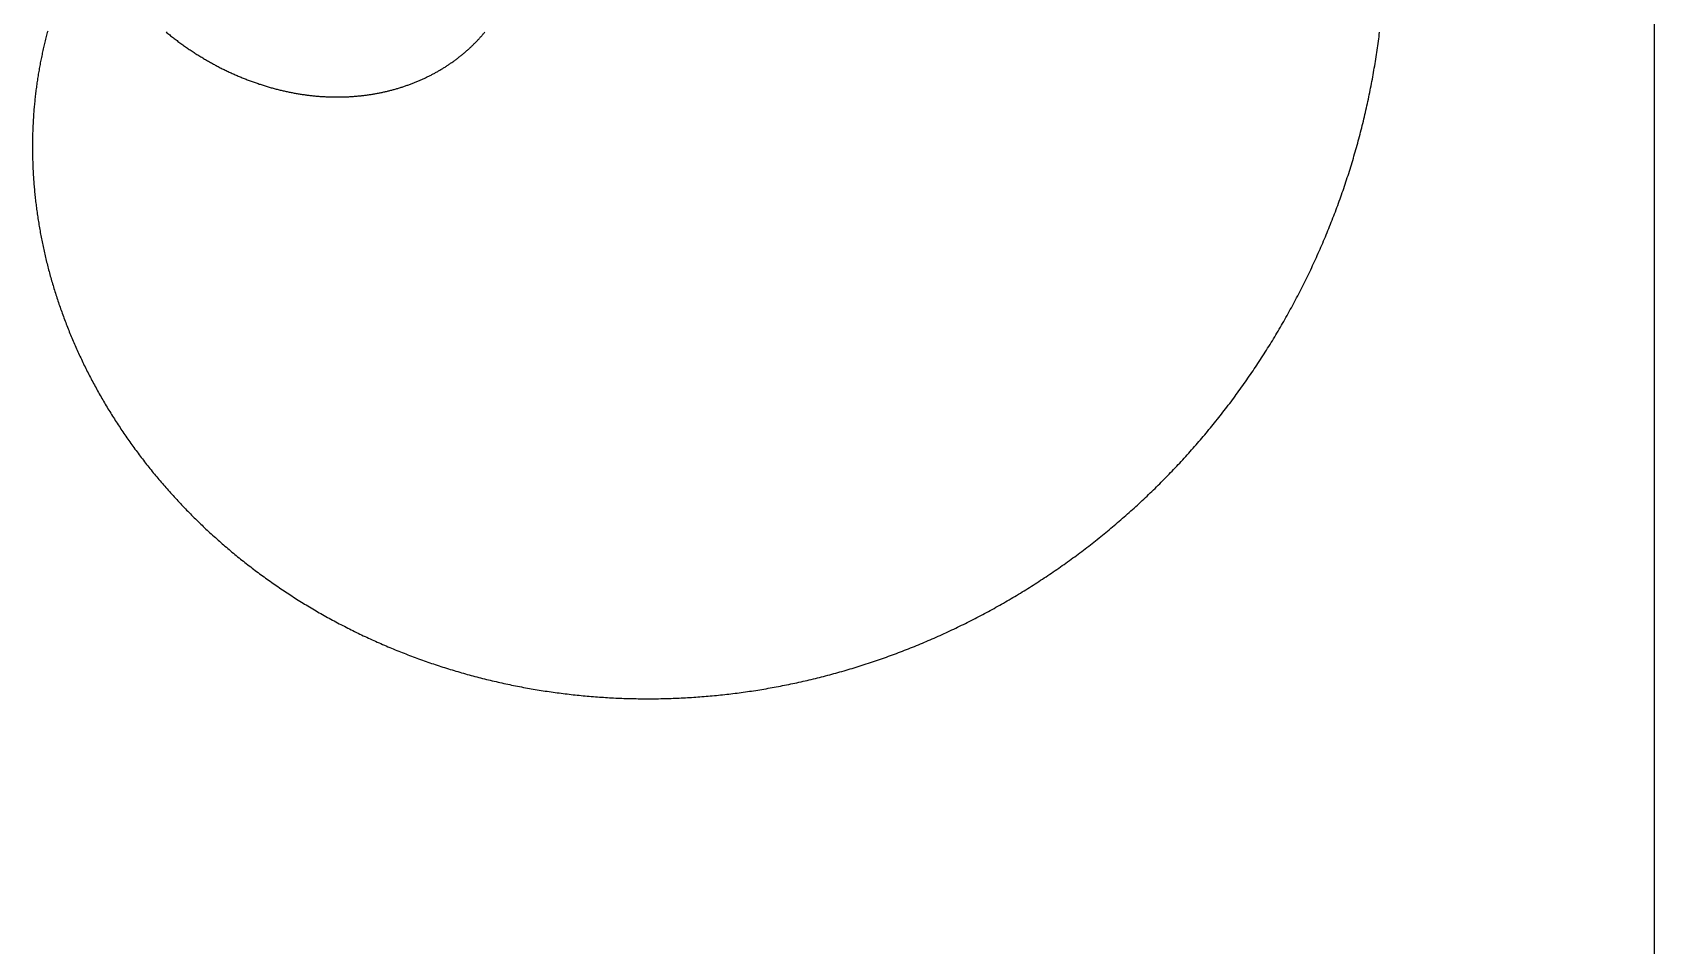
# Model space of a CAD drawing. Header units: metres. Extents: x 0 to 80, y 0 to 80.
# Drawn here: x 57.13 to 80, y 25.77 to 38.66 of the extents above; entities that cross this region are included whole.
import ezdxf

# ---------------------------------------------------------------- set-up
doc = ezdxf.new("R2010")
doc.units = ezdxf.units.M

msp = doc.modelspace()

# ---------------------------------------------------------------- linework, layer by layer
msp.add_line((80, 0), (80, 80))
at = {"layer": 'ENGRAVE'}
for points in [[(57.343592, 38.676749), (57.338397, 38.657587), (57.333263, 38.63839), (57.328189, 38.619158), (57.323175, 38.599891), (57.318221, 38.580589), (57.313328, 38.561253), (57.308495, 38.541883), (57.303723, 38.522479), (57.299012, 38.50304), (57.294362, 38.483569), (57.289773, 38.464064), (57.285246, 38.444525), (57.28078, 38.424954), (57.276376, 38.405349), (57.272033, 38.385713), (57.267753, 38.366043), (57.263534, 38.346342), (57.259378, 38.326608), (57.255284, 38.306843), (57.251253, 38.287046), (57.247284, 38.267218), (57.243379, 38.247359), (57.239536, 38.227468), (57.235756, 38.207547), (57.232039, 38.187596), (57.228386, 38.167614), (57.224796, 38.147602), (57.221269, 38.127559), (57.217807, 38.107488), (57.214408, 38.087387), (57.211074, 38.067256), (57.207803, 38.047096), (57.204597, 38.026908), (57.201455, 38.006691), (57.198378, 37.986445), (57.195365, 37.966172), (57.192417, 37.94587), (57.189534, 37.925541), (57.186717, 37.905183), (57.183964, 37.884799), (57.181276, 37.864388), (57.178655, 37.843949), (57.176098, 37.823484), (57.173607, 37.802992), (57.171182, 37.782475), (57.168823, 37.761931), (57.166531, 37.741361), (57.164304, 37.720766), (57.162143, 37.700145), (57.160049, 37.679499), (57.158021, 37.658828), (57.156061, 37.638133), (57.154166, 37.617413), (57.152339, 37.596669), (57.150579, 37.575901), (57.148885, 37.555109), (57.147259, 37.534293), (57.145701, 37.513454), (57.144209, 37.492592), (57.142786, 37.471707), (57.14143, 37.450799), (57.140141, 37.429869), (57.138921, 37.408917), (57.137768, 37.387942), (57.136684, 37.366946), (57.135668, 37.345928), (57.13472, 37.324889), (57.133841, 37.303829), (57.13303, 37.282748), (57.132288, 37.261647), (57.131614, 37.240525), (57.131009, 37.219383), (57.130474, 37.198221), (57.130007, 37.177039), (57.129609, 37.155838), (57.129281, 37.134617), (57.129022, 37.113378), (57.128832, 37.09212), (57.128712, 37.070843), (57.128661, 37.049548), (57.128681, 37.028235), (57.12877, 37.006904), (57.128929, 36.985556), (57.129157, 36.96419), (57.129456, 36.942807), (57.129826, 36.921407), (57.130265, 36.899991), (57.130775, 36.878558), (57.131355, 36.857109), (57.132006, 36.835644), (57.132727, 36.814164), (57.133519, 36.792667), (57.134382, 36.771156), (57.135315, 36.74963), (57.13632, 36.728089), (57.137396, 36.706534), (57.138542, 36.684964), (57.13976, 36.66338), (57.14105, 36.641783), (57.14241, 36.620172), (57.143842, 36.598547), (57.145346, 36.57691), (57.146921, 36.55526), (57.148568, 36.533597), (57.150286, 36.511922), (57.152077, 36.490235), (57.153939, 36.468537), (57.155873, 36.446826), (57.15788, 36.425104), (57.159958, 36.403372), (57.162108, 36.381628), (57.164331, 36.359874), (57.166626, 36.338109), (57.168994, 36.316334), (57.171434, 36.29455), (57.173946, 36.272756), (57.176531, 36.250952), (57.179189, 36.229139), (57.181919, 36.207318), (57.184722, 36.185488), (57.187598, 36.163649), (57.190547, 36.141802), (57.193569, 36.119948), (57.196663, 36.098086), (57.199831, 36.076216), (57.203072, 36.05434), (57.206386, 36.032456), (57.209774, 36.010566), (57.213234, 35.988669), (57.216768, 35.966767), (57.220376, 35.944858), (57.224057, 35.922944), (57.227811, 35.901024), (57.231639, 35.8791), (57.23554, 35.85717), (57.239516, 35.835236), (57.243564, 35.813298), (57.247687, 35.791355), (57.251883, 35.769409), (57.256154, 35.747458), (57.260498, 35.725505), (57.264916, 35.703548), (57.269408, 35.681589), (57.273974, 35.659627), (57.278614, 35.637663), (57.283328, 35.615696), (57.288116, 35.593728), (57.292978, 35.571758), (57.297915, 35.549787), (57.302926, 35.527815), (57.308011, 35.505842), (57.31317, 35.483868), (57.318404, 35.461894), (57.323712, 35.43992), (57.329095, 35.417946), (57.334552, 35.395973), (57.340083, 35.374001), (57.345689, 35.352029), (57.35137, 35.330059), (57.357125, 35.30809), (57.362954, 35.286123), (57.368858, 35.264157), (57.374837, 35.242195), (57.380891, 35.220234), (57.387019, 35.198277), (57.393222, 35.176322), (57.399499, 35.154371), (57.405851, 35.132423), (57.412278, 35.110479), (57.41878, 35.088539), (57.425357, 35.066604), (57.432008, 35.044673), (57.438735, 35.022746), (57.445536, 35.000825), (57.452412, 34.97891), (57.459363, 34.957), (57.466388, 34.935095), (57.473489, 34.913197), (57.480664, 34.891305), (57.487915, 34.86942), (57.49524, 34.847542), (57.50264, 34.825671), (57.510116, 34.803808), (57.517666, 34.781952), (57.525291, 34.760104), (57.532991, 34.738264), (57.540766, 34.716432), (57.548616, 34.69461), (57.556541, 34.672796), (57.564541, 34.650992), (57.572616, 34.629197), (57.580766, 34.607412), (57.58899, 34.585637), (57.59729, 34.563872), (57.605665, 34.542117), (57.614114, 34.520374), (57.622639, 34.498641), (57.631238, 34.47692), (57.639913, 34.455211), (57.648662, 34.433513), (57.657486, 34.411827), (57.666385, 34.390154), (57.67536, 34.368493), (57.684408, 34.346845), (57.693532, 34.325211), (57.702731, 34.30359), (57.712004, 34.281982), (57.721352, 34.260388), (57.730776, 34.238809), (57.740273, 34.217244), (57.749846, 34.195693), (57.759493, 34.174158), (57.769215, 34.152637), (57.779012, 34.131133), (57.788884, 34.109644), (57.79883, 34.088171), (57.80885, 34.066714), (57.818946, 34.045274), (57.829116, 34.02385), (57.83936, 34.002444), (57.849679, 33.981055), (57.860073, 33.959683), (57.870541, 33.938329), (57.881083, 33.916993), (57.8917, 33.895676), (57.902391, 33.874377), (57.913157, 33.853097), (57.923997, 33.831837), (57.934911, 33.810595), (57.945899, 33.789373), (57.956962, 33.768171), (57.968099, 33.74699), (57.97931, 33.725828), (57.990595, 33.704688), (58.001954, 33.683568), (58.013387, 33.662469), (58.024894, 33.641392), (58.036475, 33.620337), (58.04813, 33.599303), (58.059859, 33.578292), (58.071661, 33.557304), (58.083537, 33.536338), (58.095487, 33.515395), (58.107511, 33.494475), (58.119608, 33.473579), (58.131779, 33.452706), (58.144023, 33.431858), (58.15634, 33.411034), (58.168731, 33.390234), (58.181196, 33.369459), (58.193734, 33.348709), (58.206344, 33.327985), (58.219028, 33.307286), (58.231786, 33.286613), (58.244616, 33.265966), (58.257519, 33.245346), (58.270495, 33.224752), (58.283544, 33.204185), (58.296666, 33.183645), (58.309861, 33.163132), (58.323128, 33.142647), (58.336468, 33.12219), (58.349881, 33.101761), (58.363366, 33.08136), (58.376923, 33.060988), (58.390553, 33.040645), (58.404255, 33.020331), (58.418029, 33.000047), (58.431876, 32.979792), (58.445794, 32.959567), (58.459785, 32.939372), (58.473847, 32.919208), (58.487982, 32.899074), (58.502188, 32.878972), (58.516465, 32.8589), (58.530815, 32.83886), (58.545236, 32.818852), (58.559728, 32.798875), (58.574292, 32.778931), (58.588927, 32.759019), (58.603634, 32.73914), (58.618411, 32.719294), (58.63326, 32.699481), (58.648179, 32.679702), (58.66317, 32.659956), (58.678231, 32.640244), (58.693363, 32.620567), (58.708566, 32.600923), (58.723839, 32.581315), (58.739183, 32.561741), (58.754597, 32.542203), (58.770081, 32.5227), (58.785635, 32.503233), (58.80126, 32.483802), (58.816955, 32.464407), (58.832719, 32.445049), (58.848553, 32.425727), (58.864457, 32.406442), (58.880431, 32.387194), (58.896474, 32.367984), (58.912587, 32.348812), (58.928769, 32.329677), (58.94502, 32.310581), (58.96134, 32.291523), (58.977729, 32.272503), (58.994187, 32.253523), (59.010714, 32.234582), (59.02731, 32.21568), (59.043974, 32.196818), (59.060707, 32.177995), (59.077508, 32.159213), (59.094377, 32.140471), (59.111315, 32.12177), (59.12832, 32.10311), (59.145394, 32.084491), (59.162535, 32.065913), (59.179744, 32.047377), (59.197021, 32.028882), (59.214365, 32.01043), (59.231776, 31.99202), (59.249255, 31.973652), (59.266801, 31.955328), (59.284414, 31.937046), (59.302094, 31.918808), (59.319841, 31.900613), (59.337654, 31.882462), (59.355534, 31.864355), (59.37348, 31.846292), (59.391493, 31.828273), (59.409571, 31.8103), (59.427716, 31.792371), (59.445927, 31.774487), (59.464203, 31.756649), (59.482546, 31.738856), (59.500953, 31.72111), (59.519427, 31.703409), (59.537965, 31.685755), (59.556569, 31.668147), (59.575237, 31.650587), (59.593971, 31.633073), (59.612769, 31.615606), (59.631632, 31.598187), (59.650559, 31.580816), (59.669551, 31.563493), (59.688607, 31.546218), (59.707727, 31.528991), (59.726911, 31.511814), (59.746159, 31.494685), (59.76547, 31.477605), (59.784845, 31.460574), (59.804284, 31.443593), (59.823785, 31.426662), (59.84335, 31.409781), (59.862978, 31.39295), (59.882668, 31.37617), (59.902421, 31.35944), (59.922237, 31.342762), (59.942115, 31.326134), (59.962055, 31.309558), (59.982058, 31.293034), (60.002122, 31.276561), (60.022248, 31.260141), (60.042436, 31.243773), (60.062685, 31.227457), (60.082996, 31.211194), (60.103367, 31.194984), (60.1238, 31.178827), (60.144294, 31.162724), (60.164848, 31.146674), (60.185463, 31.130678), (60.206138, 31.114736), (60.226873, 31.098849), (60.247669, 31.083016), (60.268525, 31.067237), (60.28944, 31.051514), (60.310415, 31.035846), (60.331449, 31.020233), (60.352543, 31.004675), (60.373695, 30.989174), (60.394907, 30.973728), (60.416177, 30.958339), (60.437506, 30.943006), (60.458894, 30.92773), (60.48034, 30.912511), (60.501844, 30.897348), (60.523405, 30.882243), (60.545025, 30.867196), (60.566702, 30.852206), (60.588437, 30.837274), (60.610229, 30.822401), (60.632078, 30.807585), (60.653984, 30.792829), (60.675947, 30.77813), (60.697966, 30.763491), (60.720042, 30.748911), (60.742174, 30.734391), (60.764362, 30.71993), (60.786606, 30.705529), (60.808905, 30.691187), (60.83126, 30.676906), (60.853671, 30.662686), (60.876136, 30.648526), (60.898657, 30.634427), (60.921232, 30.620388), (60.943862, 30.606411), (60.966547, 30.592496), (60.989285, 30.578642), (61.012078, 30.56485), (61.034924, 30.551119), (61.057825, 30.537451), (61.080778, 30.523846), (61.103785, 30.510303), (61.126846, 30.496823), (61.149959, 30.483405), (61.173125, 30.470051), (61.196343, 30.456761), (61.219614, 30.443534), (61.242937, 30.43037), (61.266312, 30.417271), (61.289739, 30.404236), (61.313217, 30.391265), (61.336747, 30.378358), (61.360328, 30.365517), (61.38396, 30.35274), (61.407642, 30.340028), (61.431376, 30.327382), (61.45516, 30.314801), (61.478994, 30.302286), (61.502878, 30.289836), (61.526812, 30.277453), (61.550795, 30.265136), (61.574828, 30.252885), (61.59891, 30.240701), (61.623041, 30.228583), (61.647221, 30.216533), (61.67145, 30.204549), (61.695727, 30.192633), (61.720052, 30.180785), (61.744425, 30.169004), (61.768846, 30.157291), (61.793315, 30.145646), (61.817831, 30.134069), (61.842394, 30.122561), (61.867004, 30.111121), (61.891661, 30.09975), (61.916364, 30.088448), (61.941114, 30.077214), (61.96591, 30.066051), (61.990751, 30.054956), (62.015639, 30.043931), (62.040572, 30.032976), (62.06555, 30.022091), (62.090573, 30.011276), (62.115641, 30.000531), (62.140754, 29.989857), (62.165911, 29.979253), (62.191112, 29.968721), (62.216357, 29.958259), (62.241646, 29.947868), (62.266979, 29.937548), (62.292354, 29.9273), (62.317773, 29.917124), (62.343235, 29.907019), (62.36874, 29.896987), (62.394286, 29.887026), (62.419875, 29.877138), (62.445506, 29.867322), (62.471179, 29.857578), (62.496894, 29.847908), (62.522649, 29.83831), (62.548446, 29.828785), (62.574283, 29.819334), (62.600162, 29.809956), (62.62608, 29.800651), (62.652039, 29.79142), (62.678038, 29.782263), (62.704076, 29.77318), (62.730154, 29.764171), (62.756271, 29.755237), (62.782428, 29.746376), (62.808623, 29.737591), (62.834856, 29.72888), (62.861128, 29.720244), (62.887439, 29.711683), (62.913786, 29.703197), (62.940172, 29.694787), (62.966595, 29.686452), (62.993055, 29.678192), (63.019552, 29.670009), (63.046086, 29.661901), (63.072657, 29.653869), (63.099263, 29.645914), (63.125906, 29.638035), (63.152584, 29.630232), (63.179298, 29.622506), (63.206047, 29.614856), (63.232831, 29.607284), (63.25965, 29.599789), (63.286503, 29.59237), (63.313391, 29.585029), (63.340313, 29.577766), (63.367268, 29.57058), (63.394258, 29.563471), (63.42128, 29.556441), (63.448336, 29.549488), (63.475425, 29.542614), (63.502546, 29.535817), (63.529699, 29.529099), (63.556885, 29.52246), (63.584103, 29.515899), (63.611352, 29.509417), (63.638632, 29.503013), (63.665944, 29.496689), (63.693287, 29.490444), (63.72066, 29.484278), (63.748064, 29.478191), (63.775498, 29.472184), (63.802962, 29.466256), (63.830455, 29.460408), (63.857978, 29.45464), (63.88553, 29.448952), (63.913111, 29.443344), (63.94072, 29.437816), (63.968358, 29.432368), (63.996024, 29.427001), (64.023718, 29.421714), (64.05144, 29.416508), (64.079189, 29.411383), (64.106965, 29.406338), (64.134768, 29.401375), (64.162597, 29.396492), (64.190453, 29.391691), (64.218335, 29.386971), (64.246243, 29.382332), (64.274177, 29.377775), (64.302136, 29.3733), (64.33012, 29.368906), (64.358128, 29.364594), (64.386162, 29.360364), (64.414219, 29.356216), (64.442301, 29.35215), (64.470407, 29.348166), (64.498536, 29.344265), (64.526688, 29.340446), (64.554863, 29.33671), (64.583062, 29.333056), (64.611282, 29.329485), (64.639525, 29.325997), (64.66779, 29.322591), (64.696076, 29.319269), (64.724384, 29.31603), (64.752713, 29.312874), (64.781063, 29.309801), (64.809434, 29.306812), (64.837825, 29.303906), (64.866236, 29.301083), (64.894667, 29.298345), (64.923118, 29.29569), (64.951588, 29.293118), (64.980077, 29.290631), (65.008585, 29.288228), (65.037111, 29.285908), (65.065656, 29.283673), (65.094218, 29.281522), (65.122799, 29.279456), (65.151397, 29.277473), (65.180012, 29.275575), (65.208644, 29.273762), (65.237292, 29.272033), (65.265957, 29.27039), (65.294638, 29.26883), (65.323335, 29.267356), (65.352048, 29.265966), (65.380776, 29.264662), (65.409519, 29.263442), (65.438276, 29.262308), (65.467049, 29.261259), (65.495835, 29.260295), (65.524635, 29.259417), (65.55345, 29.258624), (65.582277, 29.257916), (65.611118, 29.257294), (65.639971, 29.256757), (65.668837, 29.256306), (65.697716, 29.255941), (65.726606, 29.255662), (65.755509, 29.255468), (65.784422, 29.255361), (65.813347, 29.255339), (65.842283, 29.255403), (65.87123, 29.255554), (65.900187, 29.25579), (65.929154, 29.256113), (65.958132, 29.256522), (65.987118, 29.257017), (66.016114, 29.257599), (66.045119, 29.258267), (66.074133, 29.259022), (66.103155, 29.259863), (66.132186, 29.26079), (66.161224, 29.261804), (66.19027, 29.262905), (66.219324, 29.264093), (66.248384, 29.265367), (66.277452, 29.266728), (66.306525, 29.268176), (66.335606, 29.26971), (66.364692, 29.271332), (66.393784, 29.27304), (66.422881, 29.274836), (66.451983, 29.276718), (66.481091, 29.278688), (66.510203, 29.280745), (66.539319, 29.282889), (66.568439, 29.28512), (66.597563, 29.287438), (66.626691, 29.289843), (66.655822, 29.292336), (66.684955, 29.294916), (66.714092, 29.297583), (66.74323, 29.300338), (66.772371, 29.30318), (66.801514, 29.30611), (66.830658, 29.309127), (66.859803, 29.312231), (66.888949, 29.315423), (66.918096, 29.318702), (66.947244, 29.322069), (66.976391, 29.325524), (67.005539, 29.329066), (67.034686, 29.332696), (67.063832, 29.336413), (67.092977, 29.340218), (67.122121, 29.344111), (67.151263, 29.348091), (67.180404, 29.352159), (67.209542, 29.356315), (67.238678, 29.360558), (67.267811, 29.36489), (67.296942, 29.369309), (67.326069, 29.373815), (67.355192, 29.37841), (67.384312, 29.383092), (67.413427, 29.387862), (67.442538, 29.39272), (67.471645, 29.397665), (67.500746, 29.402698), (67.529843, 29.40782), (67.558934, 29.413028), (67.588019, 29.418325), (67.617098, 29.42371), (67.64617, 29.429182), (67.675236, 29.434742), (67.704295, 29.44039), (67.733347, 29.446126), (67.762391, 29.45195), (67.791428, 29.457861), (67.820456, 29.46386), (67.849476, 29.469947), (67.878488, 29.476122), (67.90749, 29.482384), (67.936484, 29.488734), (67.965468, 29.495172), (67.994442, 29.501698), (68.023406, 29.508312), (68.05236, 29.515013), (68.081303, 29.521802), (68.110235, 29.528678), (68.139156, 29.535642), (68.168066, 29.542694), (68.196964, 29.549834), (68.22585, 29.557061), (68.254724, 29.564375), (68.283585, 29.571777), (68.312433, 29.579267), (68.341268, 29.586845), (68.37009, 29.594509), (68.398897, 29.602262), (68.427691, 29.610101), (68.456471, 29.618029), (68.485236, 29.626043), (68.513986, 29.634145), (68.542721, 29.642334), (68.571441, 29.650611), (68.600145, 29.658975), (68.628833, 29.667426), (68.657505, 29.675965), (68.68616, 29.68459), (68.714798, 29.693303), (68.74342, 29.702103), (68.772024, 29.710989), (68.80061, 29.719963), (68.829178, 29.729024), (68.857728, 29.738172), (68.88626, 29.747407), (68.914773, 29.756729), (68.943267, 29.766137), (68.971741, 29.775633), (69.000196, 29.785215), (69.028631, 29.794883), (69.057045, 29.804639), (69.085439, 29.814481), (69.113813, 29.82441), (69.142165, 29.834425), (69.170496, 29.844526), (69.198806, 29.854714), (69.227094, 29.864989), (69.255359, 29.875349), (69.283602, 29.885796), (69.311822, 29.896329), (69.34002, 29.906949), (69.368194, 29.917654), (69.396344, 29.928445), (69.424471, 29.939323), (69.452573, 29.950286), (69.480652, 29.961335), (69.508705, 29.97247), (69.536734, 29.983691), (69.564737, 29.994997), (69.592715, 30.006389), (69.620667, 30.017867), (69.648593, 30.02943), (69.676493, 30.041078), (69.704366, 30.052812), (69.732212, 30.064631), (69.760031, 30.076535), (69.787823, 30.088524), (69.815587, 30.100599), (69.843323, 30.112758), (69.87103, 30.125002), (69.898709, 30.137331), (69.92636, 30.149745), (69.953981, 30.162244), (69.981573, 30.174827), (70.009135, 30.187495), (70.036667, 30.200247), (70.064169, 30.213083), (70.091641, 30.226004), (70.119082, 30.239009), (70.146492, 30.252099), (70.17387, 30.265272), (70.201217, 30.278529), (70.228533, 30.29187), (70.255816, 30.305295), (70.283067, 30.318804), (70.310285, 30.332396), (70.33747, 30.346071), (70.364622, 30.359831), (70.39174, 30.373673), (70.418825, 30.387599), (70.445876, 30.401608), (70.472892, 30.4157), (70.499874, 30.429875), (70.526822, 30.444133), (70.553734, 30.458473), (70.58061, 30.472897), (70.607451, 30.487403), (70.634257, 30.501991), (70.661026, 30.516662), (70.687758, 30.531415), (70.714454, 30.54625), (70.741113, 30.561168), (70.767735, 30.576167), (70.794319, 30.591248), (70.820866, 30.606411), (70.847374, 30.621656), (70.873844, 30.636982), (70.900276, 30.65239), (70.926669, 30.667879), (70.953022, 30.683449), (70.979337, 30.699101), (71.005611, 30.714833), (71.031846, 30.730647), (71.058041, 30.746541), (71.084195, 30.762516), (71.110309, 30.778571), (71.136382, 30.794707), (71.162413, 30.810923), (71.188403, 30.827219), (71.214351, 30.843596), (71.240258, 30.860052), (71.266122, 30.876588), (71.291943, 30.893204), (71.317722, 30.9099), (71.343458, 30.926675), (71.36915, 30.943529), (71.394799, 30.960463), (71.420405, 30.977476), (71.445966, 30.994567), (71.471483, 31.011738), (71.496955, 31.028987), (71.522382, 31.046315), (71.547765, 31.063722), (71.573102, 31.081207), (71.598393, 31.09877), (71.623639, 31.116411), (71.648838, 31.13413), (71.673991, 31.151926), (71.699098, 31.169801), (71.724157, 31.187753), (71.74917, 31.205782), (71.774135, 31.223889), (71.799053, 31.242073), (71.823922, 31.260334), (71.848744, 31.278671), (71.873517, 31.297086), (71.898242, 31.315576), (71.922917, 31.334144), (71.947544, 31.352787), (71.972121, 31.371507), (71.996648, 31.390303), (72.021126, 31.409174), (72.045554, 31.428122), (72.069931, 31.447144), (72.094257, 31.466243), (72.118533, 31.485416), (72.142758, 31.504665), (72.166931, 31.523988), (72.191053, 31.543387), (72.215123, 31.562859), (72.23914, 31.582407), (72.263106, 31.602029), (72.287019, 31.621725), (72.310879, 31.641495), (72.334686, 31.661338), (72.358439, 31.681256), (72.382139, 31.701247), (72.405786, 31.721312), (72.429378, 31.741449), (72.452916, 31.76166), (72.4764, 31.781944), (72.499829, 31.8023), (72.523203, 31.82273), (72.546522, 31.843231), (72.569785, 31.863805), (72.592993, 31.884451), (72.616144, 31.905168), (72.63924, 31.925958), (72.662279, 31.946819), (72.685261, 31.967752), (72.708187, 31.988755), (72.731056, 32.00983), (72.753867, 32.030976), (72.776621, 32.052193), (72.799317, 32.07348), (72.821955, 32.094837), (72.844534, 32.116265), (72.867056, 32.137763), (72.889518, 32.15933), (72.911922, 32.180968), (72.934266, 32.202674), (72.956551, 32.22445), (72.978777, 32.246296), (73.000942, 32.26821), (73.023048, 32.290193), (73.045093, 32.312245), (73.067078, 32.334365), (73.089002, 32.356553), (73.110865, 32.37881), (73.132667, 32.401134), (73.154408, 32.423526), (73.176086, 32.445986), (73.197703, 32.468513), (73.219258, 32.491107), (73.240751, 32.513768), (73.262181, 32.536495), (73.283549, 32.55929), (73.304853, 32.58215), (73.326095, 32.605077), (73.347273, 32.62807), (73.368387, 32.651129), (73.389437, 32.674253), (73.410424, 32.697443), (73.431346, 32.720698), (73.452204, 32.744018), (73.472997, 32.767403), (73.493726, 32.790852), (73.514389, 32.814366), (73.534987, 32.837944), (73.555519, 32.861586), (73.575986, 32.885292), (73.596387, 32.909062), (73.616721, 32.932895), (73.63699, 32.956792), (73.657191, 32.980751), (73.677326, 33.004773), (73.697394, 33.028858), (73.717395, 33.053006), (73.737329, 33.077215), (73.757195, 33.101487), (73.776993, 33.12582), (73.796723, 33.150215), (73.816385, 33.174671), (73.835979, 33.199189), (73.855504, 33.223767), (73.87496, 33.248407), (73.894347, 33.273107), (73.913665, 33.297867), (73.932914, 33.322687), (73.952093, 33.347568), (73.971202, 33.372508), (73.990241, 33.397507), (74.009211, 33.422566), (74.028109, 33.447684), (74.046938, 33.47286), (74.065695, 33.498096), (74.084382, 33.523389), (74.102997, 33.548741), (74.121542, 33.574151), (74.140014, 33.599619), (74.158415, 33.625144), (74.176744, 33.650727), (74.195001, 33.676366), (74.213186, 33.702063), (74.231298, 33.727816), (74.249338, 33.753626), (74.267305, 33.779491), (74.285198, 33.805413), (74.303019, 33.831391), (74.320766, 33.857424), (74.33844, 33.883512), (74.35604, 33.909656), (74.373566, 33.935854), (74.391018, 33.962107), (74.408396, 33.988414), (74.425699, 34.014776), (74.442927, 34.041192), (74.460081, 34.067661), (74.47716, 34.094183), (74.494164, 34.120759), (74.511092, 34.147388), (74.527945, 34.17407), (74.544722, 34.200804), (74.561423, 34.227591), (74.578049, 34.254429), (74.594598, 34.28132), (74.61107, 34.308262), (74.627467, 34.335256), (74.643786, 34.3623), (74.660029, 34.389396), (74.676194, 34.416542), (74.692283, 34.443739), (74.708294, 34.470985), (74.724227, 34.498282), (74.740083, 34.525629), (74.755861, 34.553025), (74.771561, 34.58047), (74.787182, 34.607964), (74.802726, 34.635507), (74.818191, 34.663098), (74.833577, 34.690738), (74.848884, 34.718425), (74.864113, 34.746161), (74.879262, 34.773944), (74.894332, 34.801774), (74.909322, 34.829651), (74.924233, 34.857575), (74.939065, 34.885546), (74.953816, 34.913562), (74.968487, 34.941625), (74.983078, 34.969734), (74.997589, 34.997888), (75.012019, 35.026088), (75.026368, 35.054332), (75.040637, 35.082621), (75.054825, 35.110955), (75.068931, 35.139333), (75.082957, 35.167756), (75.096901, 35.196222), (75.110763, 35.224731), (75.124544, 35.253284), (75.138243, 35.28188), (75.15186, 35.310518), (75.165395, 35.339199), (75.178848, 35.367923), (75.192218, 35.396688), (75.205506, 35.425495), (75.218711, 35.454344), (75.231833, 35.483234), (75.244873, 35.512164), (75.257829, 35.541136), (75.270702, 35.570148), (75.283492, 35.5992), (75.296199, 35.628292), (75.308822, 35.657424), (75.321361, 35.686595), (75.333816, 35.715805), (75.346187, 35.745055), (75.358474, 35.774343), (75.370677, 35.803669), (75.382796, 35.833033), (75.39483, 35.862435), (75.40678, 35.891875), (75.418645, 35.921352), (75.430425, 35.950866), (75.44212, 35.980417), (75.453729, 36.010005), (75.465254, 36.039629), (75.476693, 36.069288), (75.488047, 36.098984), (75.499316, 36.128715), (75.510498, 36.158481), (75.521595, 36.188282), (75.532606, 36.218117), (75.543531, 36.247987), (75.55437, 36.277892), (75.565123, 36.30783), (75.575789, 36.337801), (75.586369, 36.367806), (75.596862, 36.397844), (75.607268, 36.427915), (75.617588, 36.458018), (75.627821, 36.488154), (75.637966, 36.518321), (75.648025, 36.54852), (75.657996, 36.578751), (75.66788, 36.609012), (75.677677, 36.639305), (75.687386, 36.669628), (75.697008, 36.699981), (75.706542, 36.730365), (75.715988, 36.760778), (75.725346, 36.791221), (75.734616, 36.821693), (75.743798, 36.852194), (75.752891, 36.882723), (75.761897, 36.913281), (75.770814, 36.943867), (75.779642, 36.974481), (75.788382, 37.005122), (75.797034, 37.035791), (75.805596, 37.066487), (75.81407, 37.097209), (75.822455, 37.127958), (75.830751, 37.158734), (75.838957, 37.189535), (75.847075, 37.220361), (75.855103, 37.251213), (75.863042, 37.28209), (75.870891, 37.312992), (75.878651, 37.343918), (75.886321, 37.374869), (75.893902, 37.405843), (75.901393, 37.436841), (75.908794, 37.467863), (75.916105, 37.498907), (75.923326, 37.529974), (75.930457, 37.561064), (75.937498, 37.592176), (75.944449, 37.623311), (75.951309, 37.654466), (75.958079, 37.685643), (75.964759, 37.716842), (75.971348, 37.748061), (75.977847, 37.7793), (75.984255, 37.81056), (75.990572, 37.84184), (75.996798, 37.87314), (76.002934, 37.904459), (76.008979, 37.935797), (76.014933, 37.967154), (76.020796, 37.998529), (76.026567, 38.029923), (76.032248, 38.061335), (76.037838, 38.092764), (76.043336, 38.124211), (76.048743, 38.155675), (76.054058, 38.187156), (76.059282, 38.218653), (76.064415, 38.250167), (76.069456, 38.281696), (76.074406, 38.313241), (76.079264, 38.344802), (76.08403, 38.376378), (76.088705, 38.407968), (76.093287, 38.439574), (76.097778, 38.471193), (76.102178, 38.502826), (76.106485, 38.534473), (76.1107, 38.566134), (76.114823, 38.597807), (76.118854, 38.629493), (76.122793, 38.661192)], [(59.012236, 38.664598), (59.025071, 38.654079), (59.037931, 38.643619), (59.050815, 38.633218), (59.063724, 38.622877), (59.076656, 38.612595), (59.089612, 38.602372), (59.102592, 38.592208), (59.115595, 38.582104), (59.128621, 38.57206), (59.14167, 38.562075), (59.154741, 38.552149), (59.167834, 38.542284), (59.18095, 38.532478), (59.194088, 38.522731), (59.207247, 38.513045), (59.220427, 38.503419), (59.233629, 38.493852), (59.246852, 38.484346), (59.260095, 38.474899), (59.273359, 38.465513), (59.286642, 38.456187), (59.299946, 38.446921), (59.31327, 38.437715), (59.326613, 38.42857), (59.339976, 38.419485), (59.353357, 38.41046), (59.366758, 38.401496), (59.380176, 38.392592), (59.393614, 38.383749), (59.407069, 38.374966), (59.420542, 38.366244), (59.434033, 38.357582), (59.447541, 38.348981), (59.461067, 38.340441), (59.474609, 38.331962), (59.488168, 38.323543), (59.501744, 38.315186), (59.515335, 38.306889), (59.528943, 38.298653), (59.542567, 38.290478), (59.556206, 38.282364), (59.56986, 38.274311), (59.583529, 38.266319), (59.597213, 38.258388), (59.610912, 38.250518), (59.624625, 38.242709), (59.638352, 38.234961), (59.652093, 38.227274), (59.665847, 38.219649), (59.679615, 38.212085), (59.693396, 38.204582), (59.70719, 38.19714), (59.720997, 38.18976), (59.734816, 38.182441), (59.748647, 38.175183), (59.762491, 38.167987), (59.776346, 38.160851), (59.790212, 38.153778), (59.80409, 38.146765), (59.817979, 38.139814), (59.831878, 38.132925), (59.845788, 38.126097), (59.859709, 38.11933), (59.873639, 38.112625), (59.88758, 38.105981), (59.901529, 38.099399), (59.915489, 38.092878), (59.929457, 38.086419), (59.943434, 38.080021), (59.95742, 38.073685), (59.971415, 38.06741), (59.985417, 38.061197), (59.999428, 38.055045), (60.013446, 38.048955), (60.027471, 38.042926), (60.041504, 38.036959), (60.055544, 38.031054), (60.069591, 38.02521), (60.083644, 38.019427), (60.097703, 38.013706), (60.111768, 38.008047), (60.12584, 38.002449), (60.139916, 37.996912), (60.153998, 37.991438), (60.168086, 37.986024), (60.182178, 37.980672), (60.196275, 37.975382), (60.210376, 37.970153), (60.224481, 37.964986), (60.23859, 37.95988), (60.252703, 37.954835), (60.266819, 37.949852), (60.280939, 37.944931), (60.295061, 37.94007), (60.309186, 37.935272), (60.323314, 37.930534), (60.337444, 37.925858), (60.351576, 37.921244), (60.36571, 37.91669), (60.379845, 37.912198), (60.393982, 37.907768), (60.40812, 37.903398), (60.422259, 37.89909), (60.436398, 37.894843), (60.450538, 37.890657), (60.464677, 37.886533), (60.478817, 37.882469), (60.492957, 37.878467), (60.507096, 37.874526), (60.521234, 37.870646), (60.535371, 37.866827), (60.549507, 37.863069), (60.563641, 37.859372), (60.577774, 37.855736), (60.591905, 37.852161), (60.606033, 37.848646), (60.620159, 37.845193), (60.634283, 37.8418), (60.648403, 37.838469), (60.662521, 37.835198), (60.676635, 37.831987), (60.690746, 37.828838), (60.704852, 37.825749), (60.718955, 37.822721), (60.733054, 37.819753), (60.747148, 37.816846), (60.761237, 37.813999), (60.775321, 37.811213), (60.7894, 37.808487), (60.803474, 37.805821), (60.817542, 37.803216), (60.831604, 37.800671), (60.84566, 37.798186), (60.85971, 37.795761), (60.873753, 37.793397), (60.887789, 37.791093), (60.901819, 37.788848), (60.915841, 37.786664), (60.929855, 37.784539), (60.943862, 37.782475), (60.957861, 37.78047), (60.971852, 37.778525), (60.985834, 37.776639), (60.999808, 37.774813), (61.013773, 37.773047), (61.027729, 37.771341), (61.041675, 37.769693), (61.055612, 37.768106), (61.069539, 37.766577), (61.083456, 37.765108), (61.097363, 37.763698), (61.11126, 37.762348), (61.125146, 37.761056), (61.139021, 37.759823), (61.152885, 37.75865), (61.166738, 37.757535), (61.180579, 37.756479), (61.194408, 37.755482), (61.208225, 37.754544), (61.22203, 37.753664), (61.235823, 37.752843), (61.249603, 37.75208), (61.26337, 37.751376), (61.277124, 37.75073), (61.290864, 37.750142), (61.304591, 37.749613), (61.318305, 37.749142), (61.332004, 37.748728), (61.345689, 37.748373), (61.359359, 37.748076), (61.373015, 37.747836), (61.386657, 37.747654), (61.400282, 37.74753), (61.413893, 37.747464), (61.427488, 37.747455), (61.441068, 37.747503), (61.454631, 37.747609), (61.468178, 37.747772), (61.481709, 37.747992), (61.495223, 37.748269), (61.508721, 37.748603), (61.522201, 37.748994), (61.535664, 37.749442), (61.54911, 37.749947), (61.562537, 37.750508), (61.575947, 37.751126), (61.589339, 37.7518), (61.602713, 37.752531), (61.616068, 37.753318), (61.629404, 37.754161), (61.642721, 37.75506), (61.656019, 37.756016), (61.669297, 37.757027), (61.682556, 37.758094), (61.695796, 37.759217), (61.709015, 37.760395), (61.722214, 37.761629), (61.735392, 37.762918), (61.74855, 37.764263), (61.761686, 37.765662), (61.774802, 37.767117), (61.787897, 37.768627), (61.80097, 37.770192), (61.814021, 37.771812), (61.82705, 37.773486), (61.840057, 37.775215), (61.853042, 37.776998), (61.866005, 37.778836), (61.878944, 37.780728), (61.891861, 37.782675), (61.904754, 37.784675), (61.917625, 37.786729), (61.930471, 37.788837), (61.943294, 37.790999), (61.956093, 37.793215), (61.968868, 37.795484), (61.981618, 37.797806), (61.994344, 37.800182), (62.007045, 37.802611), (62.019721, 37.805093), (62.032371, 37.807627), (62.044997, 37.810215), (62.057597, 37.812855), (62.070171, 37.815548), (62.082719, 37.818294), (62.095241, 37.821091), (62.107737, 37.823941), (62.120206, 37.826843), (62.132648, 37.829797), (62.145063, 37.832803), (62.157451, 37.835861), (62.169812, 37.83897), (62.182146, 37.842131), (62.194451, 37.845343), (62.206729, 37.848606), (62.218978, 37.851921), (62.231199, 37.855286), (62.243392, 37.858702), (62.255556, 37.862169), (62.267691, 37.865687), (62.279797, 37.869255), (62.291874, 37.872873), (62.303921, 37.876541), (62.315939, 37.88026), (62.327927, 37.884029), (62.339884, 37.887847), (62.351812, 37.891715), (62.363709, 37.895632), (62.375576, 37.899599), (62.387412, 37.903615), (62.399216, 37.907681), (62.41099, 37.911795), (62.422733, 37.915958), (62.434443, 37.92017), (62.446123, 37.92443), (62.45777, 37.928739), (62.469385, 37.933096), (62.480968, 37.937501), (62.492519, 37.941954), (62.504037, 37.946455), (62.515522, 37.951004), (62.526974, 37.955601), (62.538393, 37.960244), (62.549779, 37.964935), (62.561131, 37.969674), (62.57245, 37.974459), (62.583735, 37.979291), (62.594985, 37.984169), (62.606202, 37.989095), (62.617384, 37.994066), (62.628532, 37.999084), (62.639644, 38.004148), (62.650722, 38.009258), (62.661765, 38.014414), (62.672773, 38.019615), (62.683745, 38.024862), (62.694682, 38.030154), (62.705583, 38.035491), (62.716448, 38.040873), (62.727277, 38.0463), (62.738069, 38.051772), (62.748825, 38.057288), (62.759545, 38.062849), (62.770228, 38.068454), (62.780874, 38.074103), (62.791483, 38.079796), (62.802054, 38.085533), (62.812588, 38.091313), (62.823085, 38.097137), (62.833543, 38.103004), (62.843964, 38.108914), (62.854347, 38.114867), (62.864692, 38.120863), (62.874998, 38.126902), (62.885265, 38.132982), (62.895494, 38.139106), (62.905684, 38.145271), (62.915835, 38.151478), (62.925947, 38.157727), (62.936019, 38.164018), (62.946052, 38.17035), (62.956046, 38.176723), (62.965999, 38.183138), (62.975912, 38.189593), (62.985786, 38.19609), (62.995619, 38.202627), (63.005411, 38.209204), (63.015164, 38.215821), (63.024875, 38.222479), (63.034545, 38.229176), (63.044175, 38.235914), (63.053763, 38.24269), (63.06331, 38.249507), (63.072815, 38.256362), (63.082279, 38.263257), (63.091701, 38.27019), (63.101081, 38.277162), (63.110419, 38.284172), (63.119715, 38.291221), (63.128969, 38.298308), (63.13818, 38.305433), (63.147348, 38.312596), (63.156474, 38.319796), (63.165557, 38.327034), (63.174596, 38.334309), (63.183593, 38.341621), (63.192546, 38.34897), (63.201456, 38.356356), (63.210322, 38.363778), (63.219144, 38.371237), (63.227922, 38.378732), (63.236657, 38.386262), (63.245347, 38.393829), (63.253993, 38.401431), (63.262595, 38.409069), (63.271152, 38.416741), (63.279664, 38.424449), (63.288132, 38.432192), (63.296554, 38.439969), (63.304932, 38.447781), (63.313264, 38.455627), (63.321551, 38.463507), (63.329792, 38.471421), (63.337988, 38.479369), (63.346139, 38.48735), (63.354243, 38.495365), (63.362301, 38.503413), (63.370314, 38.511494), (63.37828, 38.519607), (63.3862, 38.527753), (63.394073, 38.535932), (63.4019, 38.544143), (63.40968, 38.552385), (63.417413, 38.56066), (63.425099, 38.568966), (63.432739, 38.577303), (63.440331, 38.585672), (63.447875, 38.594072), (63.455373, 38.602502), (63.462823, 38.610963), (63.470225, 38.619455), (63.47758, 38.627976), (63.484886, 38.636528), (63.492145, 38.64511), (63.499356, 38.653721), (63.506518, 38.662362)]]:
    msp.add_lwpolyline(points, dxfattribs=at)

doc.saveas('drawing.dxf')
